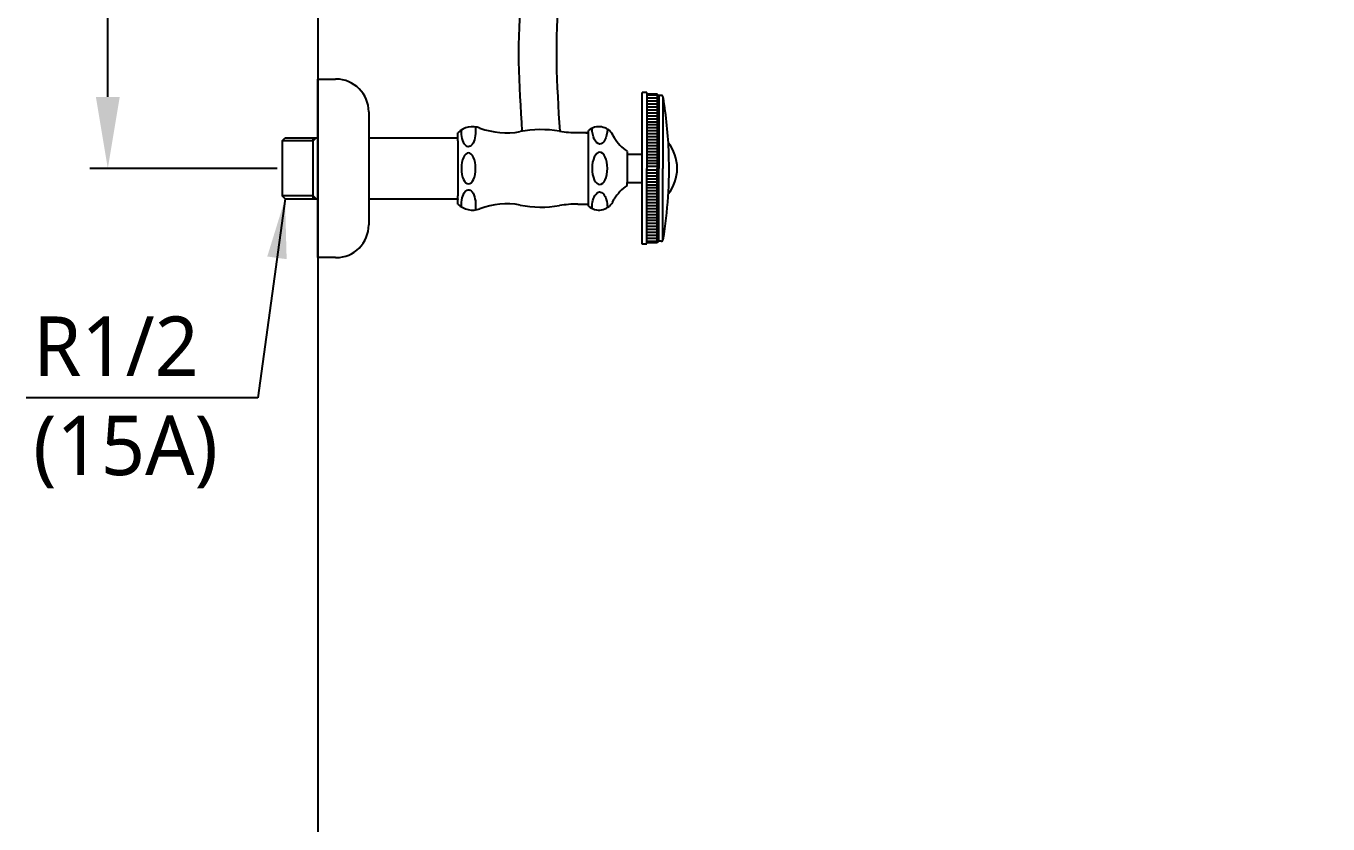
# Model space of a CAD drawing. Extents: x 5656 to 11650, y -52 to 2475.
# Drawn here: x 5678.9 to 6116.7, y 1224.6 to 1492.7 of the extents above; entities that cross this region are included whole.
import ezdxf

# ---------------------------------------------------------------- set-up
doc = ezdxf.new("R2010")
doc.units = 0
doc.header["$LTSCALE"] = 20
doc.header["$MEASUREMENT"] = 0
doc.layers.get('0').update_dxf_attribs({"linetype": 'CONTINUOUS'})
doc.layers.get('DEFPOINTS').update_dxf_attribs({"linetype": 'CONTINUOUS'})
for name, color, linetype in [('2', 2, 'CONTINUOUS'), ('4', 4, 'CONTINUOUS'), ('6', 6, 'CONTINUOUS')]:
    doc.layers.add(name, color=color, linetype=linetype)
doc.styles.add('ROMANS', font='NanumGothic.ttf', dxfattribs={"height": 10.144927})
doc.styles.get("Standard").update_dxf_attribs({"font": 'NanumGothic.ttf'})
doc.dimstyles.get("Standard").update_dxf_attribs({"dimtxt": 2.7, "dimasz": 2.5, "dimexe": 1.5, "dimexo": 1.5, "dimgap": 1.5, "dimtad": 1, "dimdec": 0, "dimlfac": 10, "dimzin": 0, "dimdsep": 46, "dimtxsty": 'Standard', "dimcen": 0, "dimclrt": 2, "dimadec": 0, "dimazin": 0, "dimtfac": 1, "dimtdec": 0, "dimtmove": 0, "dimatfit": 3, "dimfxl": 0, "dimtolj": 1, "dimtzin": 0, "dimarcsym": 0})

# ---------------------------------------------------------------- blocks, each defined once
blk = doc.blocks.new('*D59')
at = {"color": 3, "lineweight": -2}
for p, q in [((5777.17, 1694.9), (5700.4, 1694.9)), ((5706.4, 1670.9), (5706.4, 1594.97)), ((5706.4, 1468.9), (5706.4, 1544.84)), ((5763.33, 1444.9), (5700.4, 1444.9))]:
    blk.add_line(p, q, dxfattribs=at)
at = {"color": 3}
for points in [[(5702.4, 1670.9), (5710.4, 1670.9), (5706.4, 1694.9)], [(5702.4, 1468.9), (5710.4, 1468.9), (5706.4, 1444.9)]]:
    blk.add_solid(points, dxfattribs=at)
at = {"layer": 'DEFPOINTS', "color": 0}
for p in [(5778.97, 1694.9), (5706.4, 1444.9), (5765.13, 1444.9)]:
    blk.add_point(p, dxfattribs=at)
at = {"color": 2, "insert": (5706.4, 1569.9), "char_height": 24, "attachment_point": 5}
blk.add_mtext('\\A1;{\\fNanumGothic|b0|i0|c129|p50;250}', dxfattribs=at)

msp = doc.modelspace()

# ---------------------------------------------------------------- linework, layer by layer
at = {"layer": '4'}
for p, q in [((5777, 1474.9), (5783, 1474.9)), ((5777, 1414.9), (5777, 1474.9)), ((5887.63, 1470.4), (5886.13, 1470.4)), ((5886.13, 1469.4), (5886.13, 1470.4)), ((5886.13, 1444.9), (5886.13, 1469.4)), ((5887.63, 1470.2), (5887.63, 1470.4)), ((5887.63, 1470.2), (5887.63, 1444.9)), ((5891.13, 1469.49), (5887.63, 1469.49)), ((5891.13, 1468.49), (5887.63, 1468.49)), ((5891.13, 1467.49), (5887.63, 1467.49)), ((5891.13, 1469.9), (5887.93, 1469.9)), ((5891.63, 1469.4), (5891.13, 1469.9)), ((5891.13, 1469.9), (5891.13, 1444.9)), ((5892.45, 1469.4), (5891.63, 1469.4)), ((5891.63, 1469.4), (5891.63, 1444.9)), ((5893.04, 1468.9), (5893.04, 1444.9)), ((5794.13, 1463.9), (5794.13, 1425.9)), ((5891.13, 1466.49), (5887.63, 1466.49)), ((5891.13, 1465.49), (5887.63, 1465.49)), ((5891.13, 1464.49), (5887.63, 1464.49)), ((5891.13, 1463.49), (5887.63, 1463.49)), ((5891.13, 1462.49), (5887.63, 1462.49)), ((5891.13, 1461.49), (5887.63, 1461.49)), ((5891.13, 1460.49), (5887.63, 1460.49)), ((5891.13, 1459.49), (5887.63, 1459.49)), ((5891.13, 1458.49), (5887.63, 1458.49)), ((5765, 1454.15), (5766, 1455.15)), ((5775.5, 1454.15), (5765, 1454.15)), ((5765.13, 1435.65), (5765.13, 1454.15)), ((5766, 1455.15), (5777, 1455.15)), ((5775.5, 1434.65), (5775.5, 1455.15)), ((5775.5, 1454.15), (5776.5, 1455.15)), ((5777, 1454.54), (5777, 1435.27)), ((5794.13, 1455.15), (5824.13, 1455.15)), ((5824.13, 1454.15), (5824.13, 1456.9)), ((5824.13, 1454.15), (5824.13, 1435.65)), ((5864.42, 1456.93), (5868.04, 1456.93)), ((5867.13, 1456.9), (5868.04, 1456.9)), ((5868.04, 1456.9), (5868.04, 1457.62)), ((5868.04, 1432.9), (5868.04, 1456.9)), ((5876.15, 1456.22), (5876.71, 1455.27)), ((5891.13, 1457.49), (5887.63, 1457.49)), ((5891.13, 1456.49), (5887.63, 1456.49)), ((5891.13, 1455.49), (5887.63, 1455.49)), ((5891.13, 1454.49), (5887.63, 1454.49)), ((5891.13, 1453.49), (5887.63, 1453.49)), ((5881.04, 1450.63), (5881.04, 1449.65)), ((5881.04, 1449.65), (5881.04, 1440.15)), ((5881.04, 1449.65), (5886.13, 1449.65)), ((5891.13, 1452.49), (5887.63, 1452.49)), ((5891.13, 1451.49), (5887.63, 1451.49)), ((5891.13, 1450.49), (5887.63, 1450.49)), ((5891.13, 1449.49), (5887.63, 1449.49)), ((5886.13, 1419.4), (5886.13, 1444.9)), ((5891.13, 1448.49), (5887.63, 1448.49)), ((5891.13, 1447.49), (5887.63, 1447.49)), ((5891.13, 1446.49), (5887.63, 1446.49)), ((5891.13, 1445.49), (5887.63, 1445.49)), ((5887.63, 1419.6), (5887.63, 1444.9)), ((5891.13, 1419.9), (5891.13, 1444.9)), ((5891.63, 1420.4), (5891.63, 1444.9)), ((5893.04, 1420.9), (5893.04, 1444.9)), ((5891.13, 1444.31), (5887.63, 1444.31)), ((5891.13, 1443.31), (5887.63, 1443.31)), ((5891.13, 1442.31), (5887.63, 1442.31)), ((5891.13, 1441.31), (5887.63, 1441.31)), ((5891.13, 1440.31), (5887.63, 1440.31)), ((5881.04, 1440.15), (5886.13, 1440.15)), ((5881.04, 1439.17), (5881.04, 1440.15)), ((5891.13, 1439.31), (5887.63, 1439.31)), ((5891.13, 1438.31), (5887.63, 1438.31)), ((5891.13, 1437.31), (5887.63, 1437.31)), ((5891.13, 1436.31), (5887.63, 1436.31)), ((5766, 1434.65), (5765, 1435.65)), ((5775.5, 1435.65), (5765, 1435.65)), ((5766, 1434.65), (5777, 1434.65)), ((5776.5, 1434.65), (5775.5, 1435.65)), ((5794.13, 1434.65), (5824.13, 1434.65)), ((5824.13, 1432.9), (5824.13, 1435.65)), ((5824.13, 1434.65), (5824.13, 1434.47)), ((5824.13, 1432.9), (5824.13, 1434.47)), ((5864.42, 1432.9), (5868.04, 1432.9)), ((5868.04, 1432.18), (5868.04, 1432.9)), ((5876.15, 1433.58), (5876.71, 1434.54)), ((5891.13, 1435.31), (5887.63, 1435.31)), ((5891.13, 1434.31), (5887.63, 1434.31)), ((5891.13, 1433.31), (5887.63, 1433.31)), ((5891.13, 1432.31), (5887.63, 1432.31)), ((5891.13, 1431.31), (5887.63, 1431.31)), ((5891.13, 1430.31), (5887.63, 1430.31)), ((5891.13, 1429.31), (5887.63, 1429.31)), ((5891.13, 1428.31), (5887.63, 1428.31)), ((5891.13, 1427.34), (5887.63, 1427.34)), ((5891.13, 1426.34), (5887.63, 1426.34)), ((5891.13, 1425.34), (5887.63, 1425.34)), ((5891.13, 1424.34), (5887.63, 1424.34)), ((5891.13, 1423.34), (5887.63, 1423.34)), ((5887.63, 1419.43), (5886.13, 1419.43)), ((5891.13, 1422.34), (5887.63, 1422.34)), ((5891.13, 1421.34), (5887.63, 1421.34)), ((5891.13, 1420.34), (5887.63, 1420.34)), ((5891.13, 1419.93), (5887.93, 1419.93)), ((5891.63, 1420.43), (5891.13, 1419.93)), ((5892.45, 1420.43), (5891.63, 1420.43)), ((5783, 1414.9), (5777, 1414.9))]:
    msp.add_line(p, q, dxfattribs=at)
for centre, radius, start, end in [((5783, 1463.9), 11, 89.3526, 90), ((5783.13, 1463.9), 11, 0, 90), ((5887.93, 1470.2), 0.3, 180, 270), ((5892.45, 1468.7), 0.7, 9.4934, 90), ((5750.13, 1444.9), 145, 1.9431, 9.4934), ((5829.03, 1451.91), 7, 69.0339, 134.5129), ((5840.42, 1481.66), 24.83, 249.0339, 280.7373), ((5852.13, 1419.93), 38, 80.6952, 100.7373), ((5871.52, 1453.55), 5.36, 30, 130.4306), ((5864.42, 1494.93), 38, 260.6952, 270), ((5888.83, 1462.27), 14, 210, 236.1902), ((5883.87, 1444.86), 14, 0.2473, 38.2141), ((5750.13, 1444.9), 145, 350.5066, 1.9431), ((5883.87, 1444.98), 14, 321.7859, 359.7527), ((5888.83, 1427.54), 14, 123.8098, 150), ((5829.03, 1437.89), 7, 225.5, 290.9661), ((5840.42, 1408.17), 24.83, 79.2627, 110.9661), ((5852.13, 1469.9), 38, 259.2627, 279.3048), ((5864.42, 1394.9), 38, 90, 99.3048), ((5871.52, 1436.26), 5.36, 229.5694, 330), ((5783.13, 1425.9), 11, 270, 0), ((5887.93, 1419.63), 0.3, 90, 180), ((5892.45, 1421.13), 0.7, 270, 350.5066), ((5783, 1425.9), 11, 270, 270.6474)]:
    msp.add_arc(centre, radius, start, end, dxfattribs=at)
at = {"layer": '4', "extrusion": (0, 0, -1)}
for centre, major_axis, ratio, start_param, end_param in [((5827.69, 1457.41), (0, -5.22), 0.46009, 4.433611, 7.934688), ((5871.81, 1458.49), (0, -5.4), 0.478204, 4.79078, 7.834251), ((5827.69, 1432.49), (0, -5.22), 0.46009, 1.472186, 5.009627), ((5871.81, 1431.58), (0, -5.4), 0.478204, 1.540108, 4.68362)]:
    msp.add_ellipse(centre, major_axis=major_axis, ratio=ratio, start_param=start_param, end_param=end_param, dxfattribs=at)
for centre, major_axis, ratio in [((5827.69, 1444.9), (0, -5.22), 0.46009), ((5871.81, 1444.9), (0, -5.4), 0.478204)]:
    msp.add_ellipse(centre, major_axis=major_axis, ratio=ratio, dxfattribs=at)
at = {"layer": '4'}
for points, knots in [([(5845.78, 1457.4), (5844.79, 1472.97), (5843.38, 1495.04), (5847.95, 1516.16), (5849.66, 1522.32)], [0, 0, 0, 0, 46.247919, 65.542879, 65.542879, 65.542879, 65.542879]), ([(5858.48, 1457.4), (5857.49, 1472.97), (5856.23, 1492.67), (5859.74, 1511.61), (5860.64, 1515.55)], [0, 0, 0, 0, 46.247919, 58.493408, 58.493408, 58.493408, 58.493408])]:
    msp.add_open_spline(points, degree=3, knots=knots, dxfattribs=at)
at = {"layer": '6', "color": 6}
msp.add_lwpolyline([(6973.25, 2219.94), (5777, 2219.94), (5777, 294.9), (7704.5, 294.9), (7704.5, 1294.9)], dxfattribs=at)

# ---------------------------------------------------------------- texts
at = {"layer": '2', "insert": (5681.32, 1366.25), "char_height": 20, "attachment_point": 4, "style": 'ROMANS'}
msp.add_mtext('R1/2\\P(15A)', dxfattribs=at)

# ---------------------------------------------------------------- dimensions: what is measured, and where the dimension line sits
dim = msp.add_linear_dim(base=(5706.4, 1444.9), p1=(5778.97, 1694.9), p2=(5765.13, 1444.9), angle=90, text='{\\fNanumGothic|b0|i0|c129|p50;<>}', dimstyle='Standard', override={"dimscale": 1.2, "dimtxt": 20, "dimasz": 20, "dimexe": 5, "dimgap": 10, "dimtih": 1, "dimtoh": 1, "dimlfac": 1, "dimzin": 12, "dimclrd": 3, "dimclre": 3, "dimazin": 2, "dimarcsym": 1})
dim.commit()
dim.dimension.update_dxf_attribs({"geometry": '*D59', "text_midpoint": (5706.4, 1569.9)})

# ---------------------------------------------------------------- leaders
msp.add_leader([(5766, 1434.65), (5756.81, 1367.78), (5678.91, 1367.78)], dimstyle='Standard', override={"dimtxt": 20, "dimasz": 20, "dimexe": 5, "dimgap": 10, "dimtad": 0, "dimlfac": 1, "dimzin": 12, "dimclrd": 3, "dimclre": 3, "dimazin": 2, "dimarcsym": 1})

doc.saveas('drawing.dxf')
